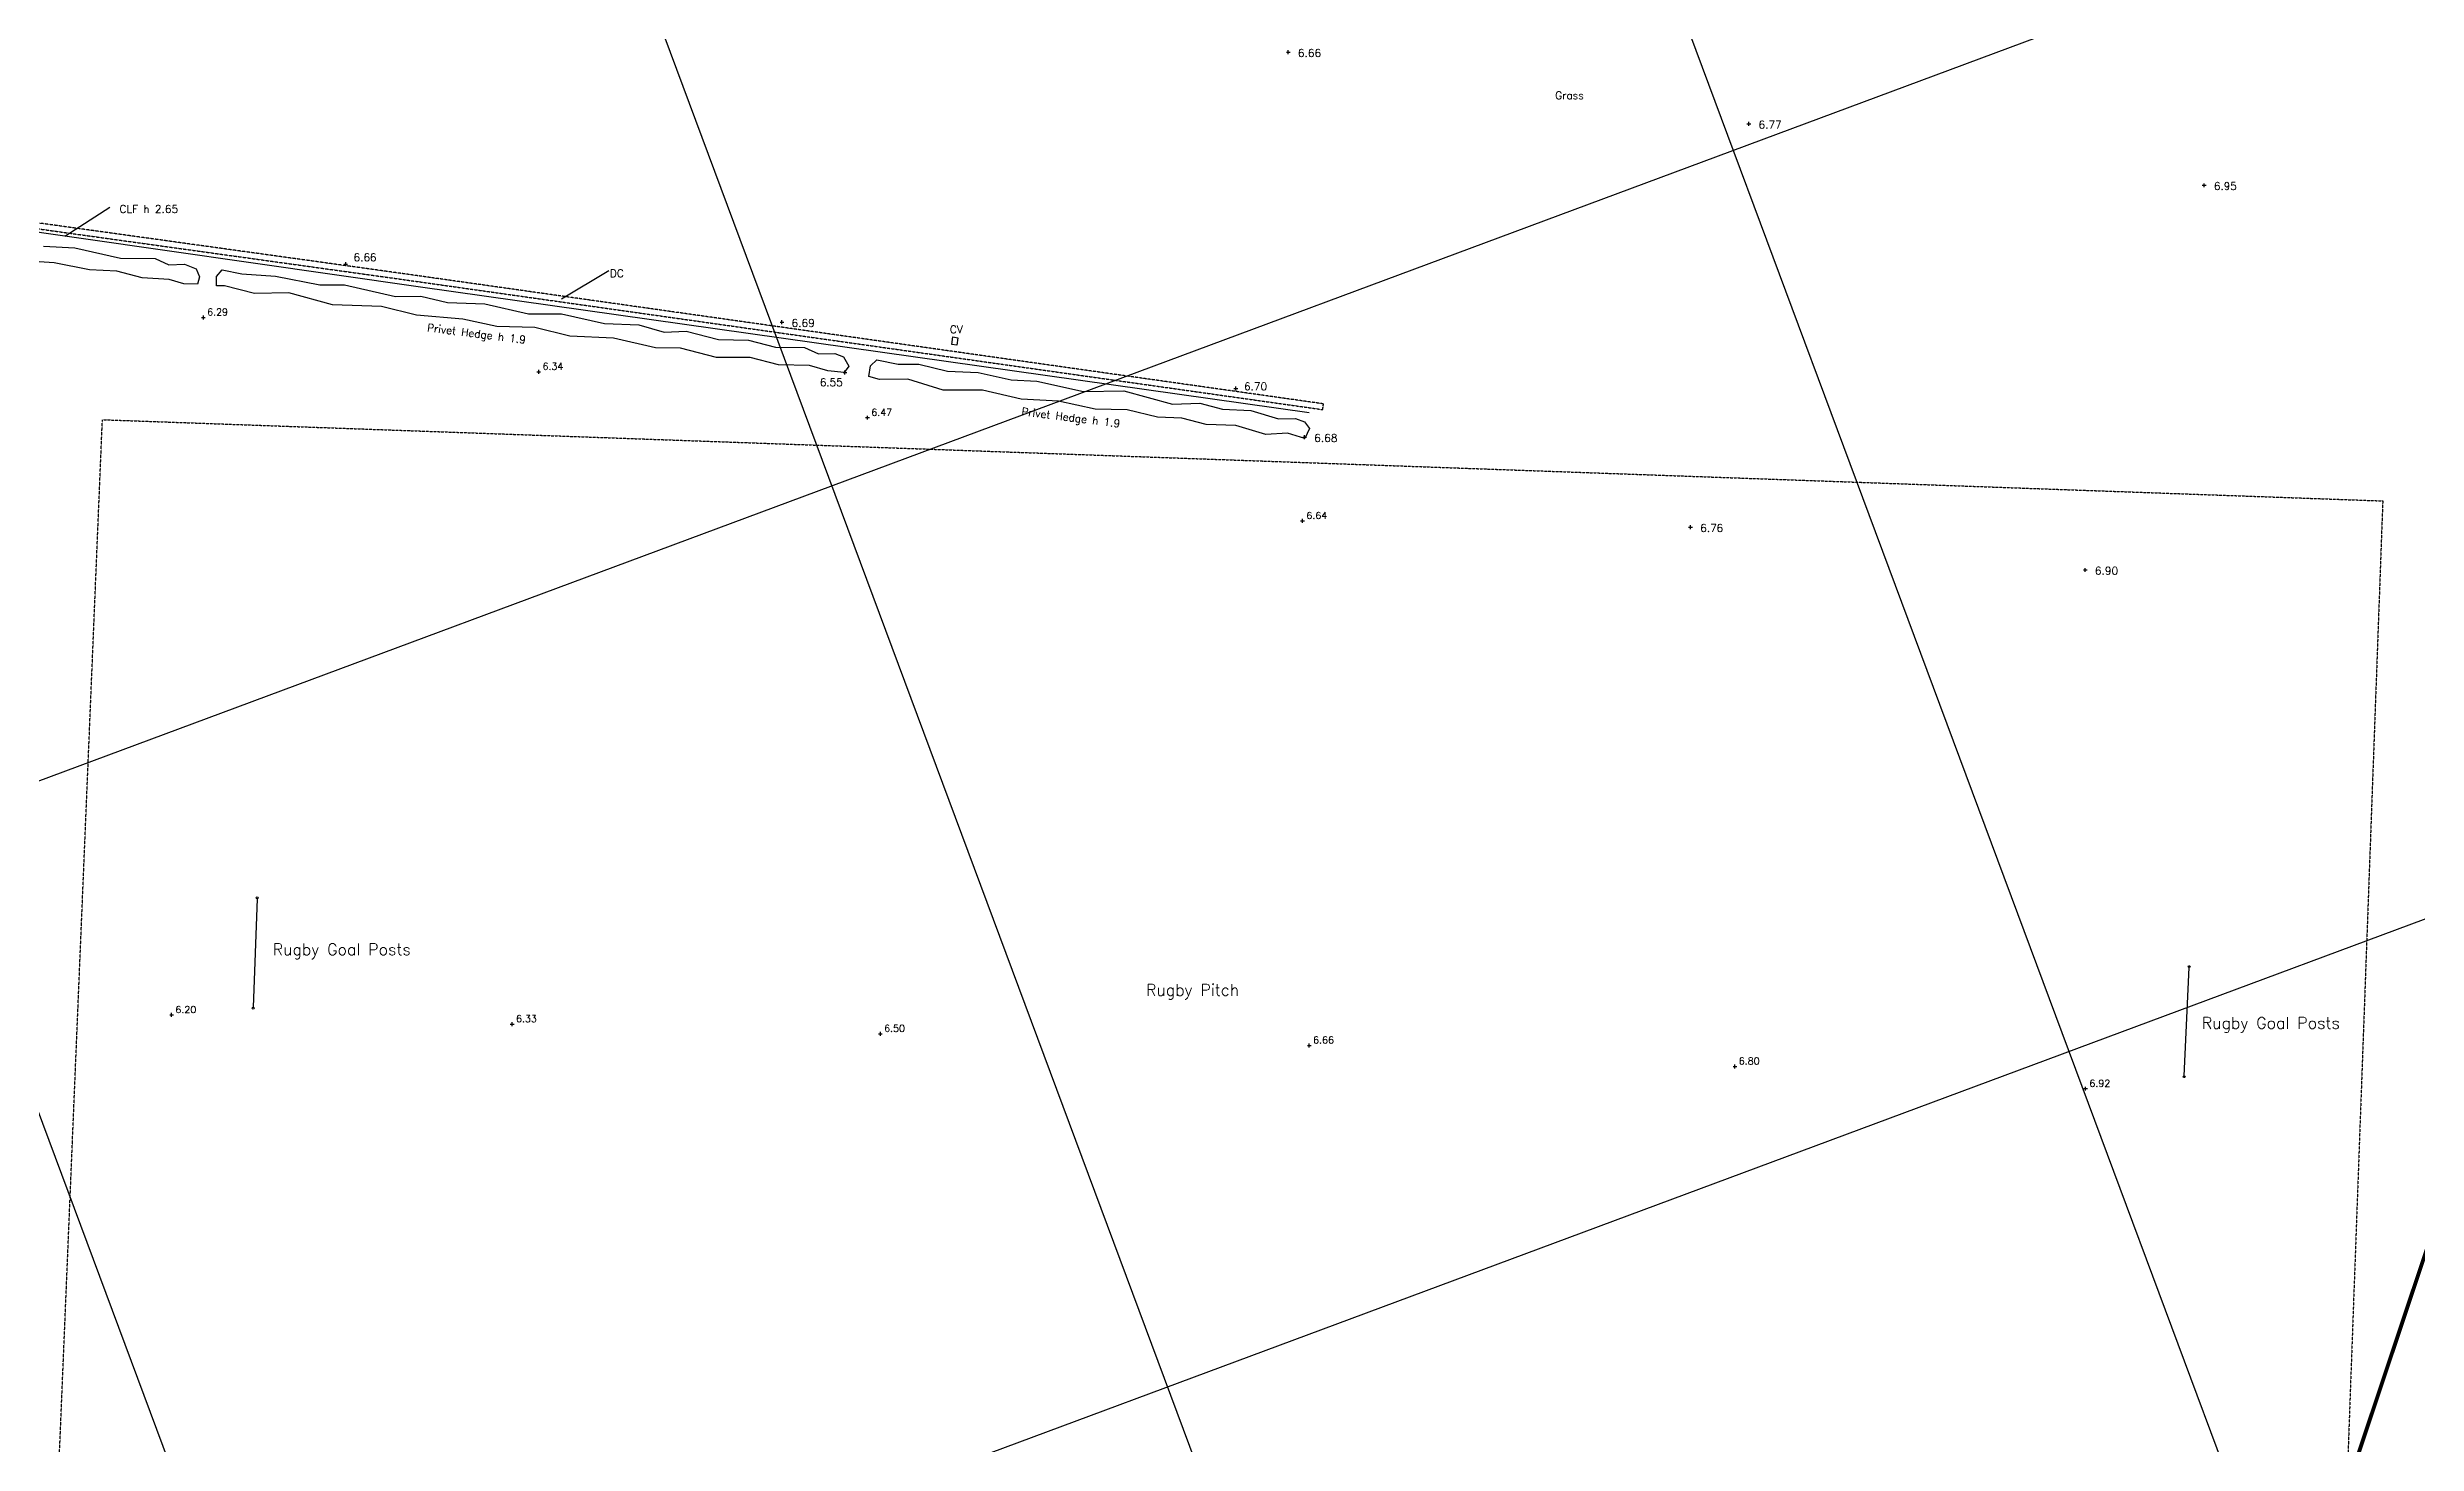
# Model space of a CAD drawing. Extents: x -4000 to 590500, y -6503 to 470250.
# Drawn here: x 89694 to 212822, y 285682 to 358289 of the extents above; entities that cross this region are included whole.
import ezdxf

# ---------------------------------------------------------------- set-up
doc = ezdxf.new("R2010")
doc.units = 0
doc.header["$LTSCALE"] = 0.0508
doc.linetypes.add('DASHED', pattern=[19.05, 12.7, -6.35])
for name, color, linetype in [('BOUNDARY', 30, 'CONTINUOUS'), ('DETAIL', 5, 'CONTINUOUS'), ('GRID', 253, 'CONTINUOUS'), ('LEVEL', 1, 'CONTINUOUS'), ('SERVICE', 1, 'CONTINUOUS'), ('SPORTS_PITCH', 5, 'DASHED'), ('TEXT', 7, 'CONTINUOUS'), ('TEXT_SERVICE', 1, 'CONTINUOUS'), ('VEGETATION', 3, 'CONTINUOUS'), ('WATER', 6, 'CONTINUOUS')]:
    doc.layers.add(name, color=color, linetype=linetype)
doc.styles.add('ROMANS', font='Romans.shx')

msp = doc.modelspace()

# ---------------------------------------------------------------- linework, layer by layer
at = {"layer": 'BOUNDARY', "linetype": 'Continuous'}
for p, q in [((109082, 345827), (64400, 352227)), ((155272, 339283), (109082, 345827))]:
    msp.add_line(p, q, dxfattribs=at)
at = {"layer": 'DETAIL', "linetype": 'Continuous', "flags": 128}
for points in [[(100595, 314017), (100392, 308371)], [(200748, 304814), (200996, 310437)]]:
    msp.add_lwpolyline(points, dxfattribs=at)
at = {"layer": 'DETAIL', "linetype": 'Continuous'}
for centre in [(100596, 314067), (200998, 310487), (100390, 308321), (200746, 304764)]:
    msp.add_circle(centre, 50, dxfattribs=at)
at = {"layer": 'GRID', "linetype": 'Continuous', "flags": 128}
for points in [[(0, 286921), (478251, 465000)], [(202020, 0), (28875, 465000)], [(255373, 0), (82229, 465000)], [(308727, 0), (135582, 465000)], [(0, 233568), (535000, 432777)]]:
    msp.add_lwpolyline(points, dxfattribs=at)
at = {"layer": 'LEVEL', "flags": 128}
for points in [[(154085, 358037), (154285, 358037)], [(154185, 357937), (154185, 358137)], [(178019, 354316), (178219, 354316)], [(178119, 354216), (178119, 354416)], [(201679, 351118), (201879, 351118)], [(201779, 351018), (201779, 351218)], [(105098, 347020), (105298, 347020)], [(105198, 346920), (105198, 347120)], [(97701, 344244), (97901, 344244)], [(97801, 344144), (97801, 344344)], [(127771, 343998), (127971, 343998)], [(127871, 343898), (127871, 344098)], [(115127, 341419), (115327, 341419)], [(115227, 341319), (115227, 341519)], [(131045, 341381), (131245, 341381)], [(131145, 341281), (131145, 341481)], [(151358, 340548), (151558, 340548)], [(151458, 340448), (151458, 340648)], [(132211, 339036), (132411, 339036)], [(132311, 338936), (132311, 339136)], [(154932, 338023), (155132, 338023)], [(155032, 337923), (155032, 338123)], [(154925, 333566), (154925, 333766)], [(154825, 333666), (155025, 333666)], [(174986, 333338), (175186, 333338)], [(175086, 333238), (175086, 333438)], [(195603, 331015), (195603, 331215)], [(195503, 331115), (195703, 331115)], [(96050, 307976), (96250, 307976)], [(96150, 307876), (96150, 308076)], [(113748, 307498), (113948, 307498)], [(113848, 307398), (113848, 307598)], [(132883, 306997), (133083, 306997)], [(132983, 306897), (132983, 307097)], [(155175, 306387), (155375, 306387)], [(155275, 306287), (155275, 306487)], [(177397, 305195), (177397, 305395)], [(177297, 305295), (177497, 305295)], [(195519, 304144), (195719, 304144)], [(195619, 304044), (195619, 304244)]]:
    msp.add_lwpolyline(points, dxfattribs=at)
at = {"layer": 'SERVICE', "linetype": 'DASHED', "flags": 128}
msp.add_lwpolyline([(169129, 373679), (127435, 379557), (70093, 387736), (69178, 386914), (64628, 353011), (65451, 352156), (107887, 346259), (155971, 339453), (156013, 339750), (107929, 346556), (65595, 352439), (64944, 353115), (69460, 386765), (70189, 387419), (127394, 379260), (169087, 373382)], close=True, dxfattribs=at)
at = {"layer": 'SERVICE', "linetype": 'Continuous', "flags": 128}
msp.add_lwpolyline([(137014, 343192), (136959, 342805), (136702, 342842), (136757, 343228)], close=True, dxfattribs=at)
at = {"layer": 'SPORTS_PITCH', "linetype": 'DASHED', "flags": 128}
msp.add_lwpolyline([(209068, 280012), (90279, 284104), (92553, 338928), (211062, 334705)], close=True, dxfattribs=at)
at = {"layer": 'TEXT', "linetype": 'Continuous'}
msp.add_line((90607, 348473), (92939, 349973), dxfattribs=at)
at = {"layer": 'TEXT_SERVICE', "linetype": 'Continuous'}
msp.add_line((116420, 345217), (118875, 346689), dxfattribs=at)
at = {"layer": 'VEGETATION', "linetype": 'Continuous', "flags": 128}
for points in [[(89500, 347947), (91124, 347868), (93489, 347332), (95302, 347317), (96012, 346986), (96818, 347017)], [(96818, 347017), (97433, 346765), (97607, 346355), (97496, 345977), (96787, 345992), (96030, 346213), (94611, 346308), (93302, 346654), (91883, 346717), (90054, 347080), (87972, 347222)], [(130615, 342374), (131072, 342201), (131340, 341712), (131104, 341382), (130252, 341476), (129306, 341744), (127682, 341776), (126216, 342154), (124466, 342154), (122589, 342642), (121296, 342658), (119121, 343164), (116851, 343275), (115022, 343716), (113051, 343779), (111284, 344157), (108872, 344362), (107060, 344822), (104505, 344901), (102235, 345516), (100453, 345484), (98892, 345894), (98482, 345894), (98482, 346367), (98782, 346729), (99791, 346508), (101557, 346398), (103859, 345941), (105136, 345941), (107785, 345327), (109094, 345358), (110481, 345024), (112436, 344946), (114691, 344426), (116410, 344426), (118649, 343937), (120431, 343858), (121740, 343480), (122891, 343527), (124577, 343101), (126122, 343069), (127525, 342691), (129039, 342675), (129764, 342360), (130615, 342374)], [(154562, 338982), (155019, 338809), (155287, 338462), (155051, 337958), (154136, 338225), (153017, 338162), (151456, 338619), (149910, 338682), (148649, 339013), (147387, 339061), (145811, 339439), (144142, 339473), (142234, 339898), (140295, 339993), (138292, 340466), (136242, 340466), (134413, 341033), (132935, 341020), (132383, 341177), (132462, 341729), (132793, 342044), (133912, 341808), (134984, 341808), (136467, 341445), (138058, 341379), (139777, 341000), (141117, 340937), (143546, 340386), (145643, 340433), (148166, 339740), (149585, 339787), (150764, 339469), (152231, 339406), (153666, 338965), (154562, 338982)]]:
    msp.add_lwpolyline(points, dxfattribs=at)
at = {"layer": 'WATER', "linetype": 'Continuous', "const_width": 200, "flags": 128}
msp.add_lwpolyline([(114544, 0), (261622, 440305)], dxfattribs=at)

# ---------------------------------------------------------------- texts
at = {"layer": 'LEVEL', "style": 'ROMANS'}
for s, height, p in [('6.66', 400, (154688, 357794)), ('6.77', 400, (178622, 354073)), ('6.95', 400, (202282, 350874)), ('6.66', 400, (105603, 347169)), ('6.29', 360, (98001, 344344)), ('6.69', 400, (128374, 343755)), ('6.34', 360, (115427, 341519)), ('6.55', 400, (129833, 340674)), ('6.70', 400, (151883, 340460)), ('6.47', 360, (132511, 339136)), ('6.68', 400, (155535, 337779)), ('6.64', 360, (155125, 333766)), ('6.76', 400, (175589, 333094)), ('6.90', 400, (196106, 330871)), ('6.20', 360, (96350, 308076)), ('6.33', 360, (114048, 307598)), ('6.50', 360, (133183, 307097)), ('6.66', 360, (155475, 306487)), ('6.80', 360, (177597, 305395)), ('6.92', 360, (195819, 304244))]:
    msp.add_text(s, height=height, dxfattribs=at).set_placement(p)
at = {"layer": 'TEXT', "linetype": 'Continuous', "style": 'ROMANS'}
msp.add_text('Grass', height=400, dxfattribs=at).set_placement((168054, 355591))
at = {"layer": 'TEXT', "style": 'ROMANS'}
for s, height, p in [('CLF h 2.65', 400, (93447, 349684)), ('Rugby Goal Posts', 600, (101406, 311082)), ('Rugby Pitch', 600, (146792, 308976)), ('Rugby Goal Posts', 600, (201658, 307259))]:
    msp.add_text(s, height=height, dxfattribs=at).set_placement(p)
at = {"layer": 'TEXT', "linetype": 'Continuous', "style": 'ROMANS'}
for p in [(109411, 343525), (140297, 339166)]:
    msp.add_text('Privet Hedge h 1.9', height=400, rotation=352.80808, dxfattribs=at).set_placement(p)
at = {"layer": 'TEXT_SERVICE', "style": 'ROMANS'}
for s, p in [('DC', (118929, 346340)), ('CV', (136597, 343421))]:
    msp.add_text(s, height=400, dxfattribs=at).set_placement(p)

doc.saveas('drawing.dxf')
